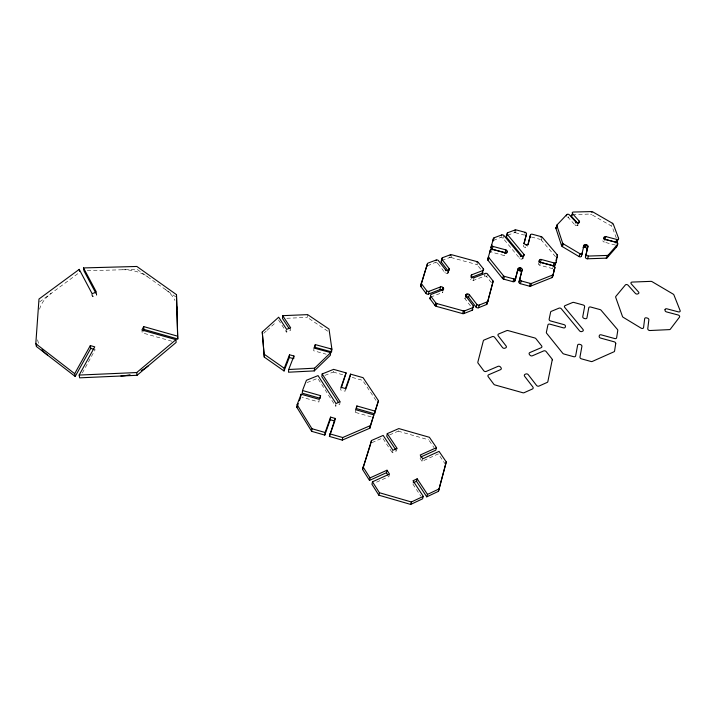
<?xml version="1.0" encoding="UTF-8"?>
<svg xmlns="http://www.w3.org/2000/svg" width="716" height="716" viewBox="0 0 716 716"><rect width="100%" height="100%" fill="white"/><g stroke="black" fill="none" stroke-linecap="round" stroke-linejoin="round"><path stroke-width="0.54" stroke-dasharray="3.58 2.69" d="M290.642 327.785L290.419 330.55L286.418 332.099L286.624 329.333M327.74 331.177L307.352 317.412L307.62 314.628M314.011 348.048L313.715 350.786L326.174 354.196M319.229 399.358L318.906 402.016L301.91 397.174M324.939 375.399L333.235 372.06L333.593 369.366M340.118 401.801L339.724 404.45L335.598 406.169L335.983 403.52M340.995 387.275L340.601 389.943L345.076 391.213L345.488 388.546M371.201 416.891L355.172 412.335L355.628 409.704M552.582 268.643L539.694 265.162A1.674 1.199 17.6 0 1 538.351 263.551L538.486 262.969M427.568 265.806L435.65 262.307M397.076 448.404L396.467 450.946L392.341 452.789L392.932 450.248M389.594 434.925L398.203 431.157L398.803 428.571M448.744 272.044A1.692 1.253 13.4 0 1 447.974 273.091L447.267 273.36A1.692 1.253 13.4 0 1 444.958 272.724L437.825 263.452L438.478 260.669M389.495 474.064L388.913 476.561L374.942 482.924M444.958 272.724L445.128 272.035M441.853 260.472L449.693 257.545L449.863 256.847M430.638 297.104L442.193 292.638L442.399 291.779M449.693 257.545A1.674 1.226 13.4 0 1 450.946 257.509L451.626 254.726M447.267 273.36L447.947 270.585M447.974 273.091L448.225 272.053M470.475 305.893L465.051 298.84L465.794 296.102M491.31 282.551L486.737 276.797A1.692 1.244 15.5 0 0 484.428 276.161L473.321 280.466A1.7 1.253 14.9 0 1 471.003 279.831L471.146 279.312M445.495 464.442L438.299 453.908L422.064 461.301L422.762 458.786M480.651 269.135L477.429 265.081A1.683 1.226 14.8 0 0 476.382 264.428L476.48 264.079M477.429 265.081L478.198 262.316M473.321 280.466L474.082 277.71M484.428 276.161L485.224 273.414M492.25 249.32L491.445 252.095L504.27 255.567A1.665 1.199 15.8 0 0 506.096 255.048M486.737 276.797L487.542 274.04M493.36 240.54L501.03 237.22M523.324 257.706A1.665 1.199 16.7 0 1 522.644 258.771L521.982 259.031A1.665 1.199 16.6 0 1 519.709 258.413L503.115 238.339L503.939 235.564M504.27 255.567L504.431 255.048M507.778 235.161L514.258 232.745L514.527 231.877M514.258 232.745A1.629 1.155 15.9 0 1 515.457 232.718L516.308 229.943M524.479 234.58L524.309 235.099L515.457 232.718M523.566 245.158L523.405 245.678A1.647 1.172 16.5 0 0 524.712 247.244L525.508 247.459A1.647 1.172 16.6 0 0 527.379 246.751L528.274 243.986M519.709 258.413L519.923 257.724M525.508 247.459L525.678 246.939M521.982 259.031L522.868 256.274M522.644 258.771L522.984 257.742M555.491 256.668L541.323 240.021A1.638 1.155 17 0 0 540.285 239.395L540.401 239.046M355.172 412.335L355.807 410.465M541.323 240.021L542.263 237.265M539.694 265.162L540.643 262.414M574.313 224.215L568.423 217.646L569.417 214.881M552.645 268.473L552.949 267.623M575.172 224.699L575.046 225.039A1.611 1.11 18 0 0 577.257 225.621L577.884 225.37A1.611 1.11 18 0 0 578.501 224.6M577.257 225.621L578.277 222.864M577.884 225.37L578.134 224.681M572.406 214.809L590.673 213.986M616.297 238.007L612.18 226.865A1.62 1.101 19.3 0 0 611.428 226.05L591.729 214.639L592.776 211.882M615.304 245.024L604.268 242.133L605.378 239.404M611.428 226.05L611.643 225.54M82.331 372.982L95.192 349.659M263.774 333.289L266.227 331.069M267.05 330.327L276.054 322.191M39.595 301.928L78.805 272.948M371.935 442.667L382.613 437.986L392.341 452.789M307.128 382.568L317.734 378.29L335.598 406.169M91.487 294.571L92.507 296.514L96.839 295.046L96.571 293.13M286.821 318.271L307.352 317.412M87.236 270.746L137.105 269.359L175.733 296.845M531.406 237.005L540.285 239.395M450.946 257.509L476.382 264.428M333.235 372.06L343.608 374.987M352.2 377.413L362.6 380.348L376.697 401.461M171.876 341.246L142.171 332.833L141.992 330.953M398.203 431.157L428.687 439.839M470.537 279.249L471.003 279.831M429.278 440.707L433.994 447.607M420.05 458.303L422.064 461.301M412.935 484.15L420.766 496.072M278.515 319.971L286.418 332.099M95.81 293.113L96.839 295.046M92.078 293.632L92.507 296.514M435.534 262.835A1.683 1.244 12.7 0 1 437.825 263.452M442.971 291.752A1.718 1.298 13.5 0 1 442.193 292.638M465.051 298.84A1.727 1.298 15 0 1 464.773 298.071M590.548 214.335A1.602 1.092 18.3 0 1 591.729 214.639M567.466 217.055A1.602 1.101 17.5 0 1 568.423 217.646M604.268 242.133A1.638 1.128 19.5 0 1 602.872 240.701M500.878 237.739A1.638 1.172 15.4 0 1 503.115 238.339M38.575 343.304A38.548 29.195 -8.5 0 1 37.581 339.563M39.55 309.231A37.966 28.389 -7.7 0 1 51.194 293.354M122.159 269.771A36.972 27.718 -5.1 0 1 147.693 276.886M165.808 289.783A37.116 28.201 -4.5 0 1 174.928 300.452"/><path stroke-width="1.07" d="M331.902 349.14L315.309 344.602L315.004 347.332L331.544 351.869L331.902 349.14L329.011 329.056L307.62 314.628L282.686 315.666L290.642 327.785L286.624 329.333L278.685 317.188L262.262 332L264.293 357.123L284.055 370.969L289.3 357.508L289.524 354.778L293.936 355.995L293.703 358.716M264.293 357.123L262.262 332M282.686 315.666L282.498 318.45L289.201 328.689M143.692 326.585L141.902 330.013L175.957 339.653L176.118 342.445L137.033 375.3L79.655 377.833L79.154 375.068L94.754 346.848L90.332 345.586L90.78 348.397L75.198 376.464L36.435 346.535L35.8 343.698L38.986 299.028L79.234 269.368L92.078 293.632L96.427 292.164L83.512 267.927L136.837 266.459L176.476 294.634L177.783 338.981L143.961 329.405L143.692 326.585L177.631 336.18L177.783 338.981M36.435 346.535L36.597 344.306M284.055 370.969L284.252 368.257L289.524 354.778M293.936 355.995L288.709 369.501L288.485 372.213L314.288 370.906L330.327 355.333L330.676 352.612L314.011 348.048L315.309 344.602M334.918 420.167L335.169 418.421L330.586 417.115L330.219 419.737L324.787 435.095L311.657 431.327L296.863 407.35L297.113 404.701L301.114 394.203L319.229 399.358L320.589 395.653L302.519 390.515L306.439 380.268L318.056 375.605L335.983 403.52L340.118 401.801L322.155 373.958L333.593 369.366L346.088 372.884L341.326 387.884M300.944 395.984L301.114 394.203M302.519 390.515L302.259 393.191L320.258 398.311L320.589 395.653M314.288 370.906L314.593 368.194L330.676 352.612M311.657 431.327L311.961 428.723L297.113 404.701M322.155 373.958L321.824 376.652L338.534 402.598M324.787 435.095L325.136 432.5L330.586 417.115M356.89 405.963L356.434 408.594L374.549 413.75L375.068 411.127L356.89 405.963L355.628 409.704L373.85 414.886L369.886 428.195L342.284 440.116L329.405 436.42L335.169 418.421M350.115 376.822L350.536 374.137L363.066 377.672L378.451 400.665L374.549 413.75M342.284 440.116L342.695 437.53L370.387 425.599L373.85 414.886M603.704 238.544L604.08 237.3A1.638 1.128 19.4 0 1 605.843 236.593L616.861 239.484A1.638 1.119 19.8 0 0 618.57 238.312L613.29 224.126A1.62 1.101 19.3 0 0 612.547 223.311L592.776 211.882A1.602 1.092 18.3 0 0 591.595 211.578L573.4 212.043A1.611 1.101 17.7 0 0 572.549 213.681L571.547 216.447L577.445 223.007M603.982 237.864A1.638 1.128 19.4 0 0 605.378 239.404L616.449 242.294A1.647 1.137 19.9 0 1 617.666 244.245L616.521 246.966L607.159 257.76A1.656 1.155 20 0 1 606.192 258.154L587.46 258.789A1.656 1.163 19.3 0 1 585.437 257.142L587.952 246.349A1.656 1.155 19 0 0 586.565 244.791L585.769 244.586A1.656 1.155 18.9 0 0 583.97 245.302L583.272 247.127M585.437 257.142L587.952 246.349M572.549 213.681L579.199 221.065A1.62 1.11 18 0 1 578.904 222.613L578.277 222.864A1.62 1.11 18 0 1 576.067 222.282L569.417 214.881A1.611 1.101 17.5 0 0 566.812 214.567L557.102 224.869L556.135 227.634A1.62 1.128 17.4 0 0 555.956 228.485L561.612 245.776A1.647 1.155 18.1 0 0 562.346 246.617L579.038 256.561A1.656 1.163 19 0 0 581.446 256.077L583.97 245.302M581.446 256.077L581.992 253.061M369.886 428.195L370.387 425.599M369.492 480.409L370.02 477.903L387.007 470.215L386.434 472.721L369.492 480.409L362.565 469.445L371.479 440.519L383.167 435.409L392.932 450.248L397.076 448.404L387.293 433.61L398.803 428.571L429.394 437.288L436.5 447.661L435.758 450.203L420.56 457.094M370.969 443.088L371.479 440.519M387.007 470.215L389.495 474.064L372.481 481.796L371.953 484.293L378.853 495.195L410.698 504.431L422.574 498.828L423.29 496.376L413.007 480.749L417.186 478.816L427.488 494.398L426.754 496.85L416.497 481.304L417.186 478.816M505.872 253.115A1.665 1.199 15.8 0 0 505.022 252.676L492.223 249.213A1.656 1.19 15.2 0 1 490.943 247.629L491.731 244.854A1.656 1.19 15.1 0 0 493.029 246.438L505.863 249.902A1.665 1.199 15.8 0 1 507.17 251.495L507.017 252.077A1.665 1.199 15.8 0 1 505.111 252.802L492.25 249.32A1.665 1.199 15.2 0 0 490.326 250.045L487.757 259.371A1.674 1.217 15.3 0 0 487.999 260.329L502.587 278.47A1.692 1.244 16.4 0 0 503.652 279.142L512.969 281.674A1.692 1.244 16.9 0 0 514.902 280.914L518.133 268.59A1.692 1.226 16.9 0 1 520.058 267.838L520.872 268.061A1.692 1.226 16.9 0 1 522.206 269.69L518.993 282.023A1.7 1.244 17.2 0 0 520.344 283.679L529.428 286.158A1.7 1.244 17.7 0 0 530.672 286.123L551.848 277.656A1.683 1.217 18.4 0 0 552.51 276.94L554.936 267.533A1.683 1.208 18.2 0 0 553.566 265.913L540.643 262.414A1.674 1.199 17.6 0 1 539.291 260.803L539.425 260.221A1.674 1.199 17.6 0 1 541.305 259.487L554.202 262.969A1.674 1.19 18.1 0 0 556.072 262.235L557.478 255.701A1.665 1.181 18 0 0 557.182 254.753L542.263 237.265A1.647 1.155 17 0 0 541.215 236.629L532.31 234.239A1.638 1.155 16.6 0 0 530.458 234.938L527.862 244.738M539.434 262.181A1.674 1.199 17.6 0 1 540.365 262.235L553.217 265.708A1.674 1.19 18.2 0 0 555.079 264.974L555.553 262.799M556.019 260.615L556.493 258.44M552.51 276.94L554.936 267.533M387.293 433.61L386.73 436.187L395.858 450.024M421.339 282.838A1.718 1.289 12.3 0 0 421.545 283.849L426.664 290.687A1.727 1.307 12.7 0 0 429.018 291.331L440.591 286.883A1.727 1.298 13.4 0 1 442.935 287.528L442.264 290.284A1.718 1.289 13.4 0 0 439.919 289.64L428.383 294.088A1.727 1.298 12.7 0 1 426.038 293.444L420.936 286.615A1.718 1.289 12.3 0 1 420.731 285.612L427.443 263.73A1.692 1.253 12.4 0 1 428.195 263.014L436.178 260.042A1.692 1.244 12.7 0 1 438.478 260.669L445.629 269.959A1.7 1.253 13.4 0 0 447.947 270.585L448.655 270.317A1.7 1.253 13.4 0 0 449.165 268.616L442.005 259.362A1.683 1.235 13 0 1 442.515 257.688L450.382 254.762A1.683 1.226 13.4 0 1 451.626 254.726L477.142 261.662A1.683 1.235 14.7 0 1 478.198 262.316L483.372 268.804A1.692 1.244 15.1 0 1 482.906 270.496L471.781 274.774A1.7 1.262 14.8 0 0 471.298 276.492L471.755 277.074A1.7 1.262 14.8 0 0 474.082 277.71L485.224 273.414A1.7 1.253 15.4 0 1 487.542 274.04L492.787 280.627A1.709 1.262 15.8 0 1 493.047 281.621L487.122 303.826A1.727 1.298 16.1 0 1 486.397 304.577L478.44 307.764A1.736 1.307 15.8 0 1 476.068 307.11L468.604 297.444A1.727 1.298 15 0 0 466.25 296.8L465.543 297.077M420.936 286.615L421.545 283.849M420.731 285.612L427.443 263.73M378.853 495.195L379.417 492.724L372.481 481.796M426.038 293.444L426.664 290.687M428.383 294.088L429.018 291.331M436.017 260.74L436.178 260.042M472.793 307.522L472.014 310.332L463.932 313.563A1.745 1.325 15.1 0 1 462.634 313.608L436.205 306.332A1.736 1.325 13.5 0 1 435.131 305.634L430.092 298.876L430.737 296.129A1.736 1.316 13.1 0 1 431.292 294.357L442.864 289.882A1.727 1.298 13.5 0 0 443.392 288.127L442.935 287.528M449.165 268.616L448.485 271.391L441.342 262.145L442.515 257.688M435.131 305.634L435.793 302.886L430.737 296.129M530.458 234.938L528.274 243.986A1.656 1.172 16.5 0 1 526.403 244.702L525.607 244.487A1.656 1.172 16.5 0 1 524.291 242.912L526.502 233.872A1.638 1.155 16.2 0 0 525.195 232.324L516.308 229.943A1.638 1.155 15.8 0 0 515.108 229.97L507.68 232.727L506.847 235.51A1.638 1.163 15.6 0 0 506.436 237.094L522.358 256.292M518.993 282.023L522.206 269.69M439.919 289.64L440.591 286.883M436.205 306.332L436.876 303.584A1.745 1.325 13.5 0 1 435.793 302.886M445.459 270.648L445.629 269.959M450.212 255.46L450.382 254.762M442.694 290.571L442.864 289.882M523.888 243.664L526.502 233.872M514.902 280.914L518.133 268.59M442.944 289.962L443.392 288.127M448.485 271.015L448.655 270.317M426.754 496.85L438.443 491.337L446.265 461.927L439.042 451.384L422.762 458.786L420.229 455.018L436.5 447.661M438.443 491.337L446.265 461.927M487.122 303.826L493.047 281.621M490.943 247.629L493.476 238.437A1.647 1.181 15.1 0 1 494.156 237.757L501.692 234.955A1.647 1.172 15.4 0 1 503.939 235.564L520.595 255.657A1.665 1.199 16.6 0 0 522.868 256.274L523.539 256.015A1.665 1.199 16.6 0 0 523.942 254.377L507.268 234.32A1.638 1.163 15.6 0 1 507.68 232.727M465.776 296.227L466.295 294.339L467.011 294.061A1.727 1.298 15 0 1 469.365 294.706L476.856 304.389A1.736 1.307 15.7 0 0 479.237 305.043L487.211 301.857A1.736 1.298 16.1 0 0 487.936 301.105M471.253 276.671L471.781 274.774M466.25 296.8L467.011 294.061M471.477 278.112L471.755 277.074M462.634 313.608L463.386 310.887A1.745 1.325 15.1 0 0 464.684 310.842L472.793 307.611A1.745 1.316 15.4 0 0 473.285 305.813L465.794 296.102A1.727 1.298 15 0 1 466.295 294.339M476.954 262.351L477.142 261.662M410.698 504.431L411.378 501.988L423.29 496.376M463.932 313.563L464.684 310.842M468.604 297.444L469.365 294.706M471.021 277.531L482.119 273.252L483.372 268.804M472.945 307.003L473.285 305.813M493.476 238.437L492.68 241.22A1.647 1.181 15.1 0 1 493.36 240.54L494.156 237.757M487.757 259.371L488.545 256.605A1.674 1.217 15.2 0 0 488.795 257.563L503.438 275.723A1.7 1.244 16.3 0 0 504.503 276.394L513.855 278.936A1.7 1.244 16.8 0 0 515.788 278.175M490.326 250.045L489.529 252.82A1.665 1.199 15.2 0 1 490.084 252.184M487.999 260.329L488.795 257.563M492.223 249.213L493.029 246.438M476.068 307.11L476.856 304.389M478.44 307.764L479.237 305.043M501.388 236.003L501.692 234.955M492.277 282.346L492.483 281.665M492.581 281.316L492.787 280.627M506.436 237.094L507.268 234.32M486.397 304.577L487.211 301.857M505.022 252.676L505.863 249.902M504.905 253.5L505.111 252.802M506.695 253.052L507.17 251.495M514.84 230.838L515.108 229.97M502.587 278.47L503.438 275.723M503.652 279.142L504.503 276.394M524.971 233.022L525.195 232.324M362.565 469.445L370.628 444.144M524.014 243.78L524.291 242.912M520.371 256.355L520.595 255.657M512.969 281.674L513.855 278.936M375.068 411.127L378.451 400.665M526.179 245.391L526.403 244.702M523.047 257.125L523.942 254.377M523.315 256.713L523.539 256.015M517.31 271.158A1.683 1.226 16.9 0 1 519.163 270.585L520.058 267.838M521.311 272.438A1.683 1.226 16.9 0 0 519.977 270.809L520.872 268.061M520.344 283.679L521.248 280.949A1.7 1.244 17.2 0 1 519.897 279.294M540.983 237.327L541.215 236.629M529.428 286.158L530.359 283.429A1.709 1.244 17.7 0 0 531.603 283.393L552.841 274.935A1.692 1.217 18.4 0 0 553.495 274.219M538.799 262.047L539.425 260.221M530.672 286.123L531.603 283.393M540.365 262.235L541.305 259.487M555.956 228.485L556.923 225.719A1.629 1.128 17.4 0 1 557.102 224.869M350.536 374.137L345.488 388.546L340.995 387.275L346.088 372.884M345.801 389.155L349.757 377.851M329.405 436.42L334.793 421.044L330.219 419.737M566.32 215.955L566.812 214.567M553.217 265.708L554.202 262.969M556.941 255.442L557.182 254.753M553.262 266.773L553.566 265.913M556.815 257.527L557.478 255.701M561.612 245.776L562.606 243.028L556.923 225.719M555.079 264.974L556.072 262.235M562.346 246.617L563.34 243.87A1.647 1.155 18 0 1 562.606 243.028M551.848 277.656L552.841 274.935M575.807 222.971L576.067 222.282M578.519 222.9L579.199 221.065M578.644 223.303L578.904 222.613M591.327 212.267L591.595 211.578M296.863 407.35L298.312 403.538M299.404 400.683L300.487 397.827M579.038 256.561L580.085 253.822A1.665 1.163 18.9 0 0 582.502 253.339M583.164 247.593A1.647 1.155 19 0 1 584.712 247.324L585.769 244.586M586.887 249.087A1.647 1.155 19 0 0 585.509 247.53L586.565 244.791M587.46 258.789L588.534 256.06L607.32 255.433A1.665 1.155 19.9 0 0 608.287 255.039L617.666 244.245M603.928 239.278A1.638 1.128 19.4 0 1 604.734 239.332L605.843 236.593M612.269 224.001L612.547 223.311M606.192 258.154L607.32 255.433M607.159 257.76L608.287 255.039M604.734 239.332L615.724 242.214L616.861 239.484M616.091 243.154L616.449 242.294M618.57 238.312L617.425 241.041A1.638 1.119 19.9 0 1 615.724 242.214M143.066 331.114L143.961 329.405M75.198 376.464L74.679 373.689L90.332 345.586M556.135 227.634L557.621 226.05M79.154 375.068L136.738 372.544L175.957 339.653M427.488 494.398L439.212 488.876M413.168 482.844L416.497 481.304M288.709 369.501L314.593 368.194M584.712 247.324L585.509 247.53M519.163 270.585L519.977 270.809M521.248 280.949L530.359 283.429M436.876 303.584L463.386 310.887M289.3 357.508L292.826 358.474M90.78 348.397L94.306 349.408M311.961 428.723L325.136 432.5M329.772 433.824L342.695 437.53M379.417 492.724L411.378 501.988M563.34 243.87L580.085 253.822M264.428 354.384L284.252 368.257M35.8 343.698L74.679 373.689M386.434 472.721L387.92 475.03M363.057 466.922L370.02 477.903M95.81 293.113L83.96 270.836L83.512 267.927M79.234 269.368L79.548 271.31M331.087 348.701L331.544 351.869M136.738 372.544L137.033 375.3M176.476 294.634L177.631 336.18M482.584 271.561A1.692 1.244 15.1 0 1 482.119 273.252M441.342 262.145A1.683 1.235 13 0 1 441.853 260.472M426.825 266.513A1.692 1.253 12.4 0 1 427.094 266.092M430.092 298.876A1.727 1.307 13.1 0 1 430.638 297.104M472.506 308.542A1.736 1.316 15.5 0 1 472.014 310.332M571.547 216.447A1.602 1.101 17.7 0 1 572.406 214.809M588.534 256.06A1.665 1.163 19.3 0 1 586.502 254.413M616.315 245.588A1.647 1.128 20 0 1 616.521 246.966M553.808 269.52A1.674 1.208 18.3 0 1 553.942 270.263M529.563 237.703A1.638 1.155 16.6 0 1 530.216 237.032M525.49 235.94A1.638 1.155 16.3 0 1 525.616 236.647M148.319 365.813A38.315 29.66 -6.7 0 1 141.222 370.575M130.017 374.754A38.315 29.66 -6.7 0 1 120.915 376.016M47.319 354.939A38.548 29.195 -8.5 0 1 41.984 349.578M176.78 306.815A37.116 28.201 -4.5 0 1 176.95 309.008M665.075 309.616L665.012 310.234A1.736 1.217 23.7 0 0 666.533 311.916L678.133 314.995A1.745 1.226 24.3 0 1 679.493 317.134L670.346 329.172A1.763 1.253 24.4 0 1 669.362 329.62L649.949 330.524A1.763 1.262 23.9 0 1 647.765 328.725L648.857 319.792A1.745 1.244 23.4 0 0 647.345 318.083L646.512 317.868A1.745 1.244 23.4 0 0 644.677 318.683L643.559 327.579A1.754 1.262 23.5 0 1 641.088 328.143L623.251 317.331A1.745 1.253 22.5 0 1 622.446 316.4L615.706 297.346A1.718 1.226 21.6 0 1 615.85 296.406L625.381 284.932A1.7 1.199 21.6 0 1 628.093 285.245L635.334 293.336A1.709 1.208 22.1 0 0 637.652 293.954L638.287 293.676A1.709 1.199 22.1 0 0 638.52 291.967L631.27 283.885A1.692 1.19 21.7 0 1 632.067 282.077L650.853 281.361A1.692 1.181 22.3 0 1 652.097 281.683L673.112 294.079A1.709 1.19 23.3 0 1 673.935 294.965L680.119 310.574A1.736 1.217 24.1 0 1 678.419 311.881L666.865 308.82A1.736 1.217 23.7 0 0 665.075 309.616M615.724 343.599L614.57 351.019A1.79 1.325 23.4 0 1 613.916 351.816L592.32 361.437A1.799 1.351 22.9 0 1 591.031 361.49L581.455 358.85A1.799 1.351 22.4 0 1 579.969 357.024L581.911 346.365A1.781 1.334 21.9 0 0 580.434 344.566L579.584 344.333A1.781 1.334 21.9 0 0 577.633 345.184L575.664 355.834A1.799 1.351 22 0 1 573.686 356.702L563.877 353.99A1.79 1.351 21.5 0 1 562.731 353.257L546.684 333.307A1.763 1.325 20 0 1 546.38 332.251L547.919 324.966A1.754 1.307 19.8 0 1 549.879 324.151L563.376 327.856A1.754 1.307 20.5 0 0 565.318 327.033L565.443 326.389A1.754 1.307 20.5 0 0 564.011 324.643L550.55 320.947A1.745 1.298 19.7 0 1 549.136 319.211L550.631 312.095A1.736 1.28 19.5 0 1 551.311 311.335L558.981 308.157A1.736 1.271 19.8 0 1 561.335 308.802L579.548 330.846A1.763 1.298 21.4 0 0 581.947 331.499L582.627 331.204A1.763 1.298 21.4 0 0 582.958 329.378L564.727 307.388A1.727 1.262 19.9 0 1 565.076 305.625L572.639 302.492A1.727 1.253 20.2 0 1 573.874 302.447L583.191 304.989A1.727 1.253 20.6 0 1 584.614 306.681L582.761 316.696A1.745 1.28 21 0 0 584.202 318.423L585.044 318.647A1.745 1.28 21.1 0 0 586.95 317.841L588.767 307.817A1.727 1.253 21 0 1 590.655 307.021L599.99 309.572A1.736 1.253 21.4 0 1 601.1 310.252L617.416 329.432A1.763 1.28 22.7 0 1 617.774 330.47L616.637 337.728A1.772 1.298 23 0 1 614.74 338.561L601.207 334.846A1.772 1.298 22.4 0 0 599.292 335.679L599.185 336.323A1.772 1.307 22.4 0 0 600.661 338.095L614.23 341.818A1.781 1.307 23.1 0 1 615.724 343.599M552.233 359.915L547.856 381.592A1.835 1.414 21.8 0 1 547.14 382.434L538.996 386.067A1.835 1.432 21.5 0 1 536.499 385.369L528.265 374.701A1.826 1.414 20.6 0 0 525.786 374.012L525.061 374.334A1.826 1.423 20.5 0 0 524.631 376.294L532.856 386.989A1.844 1.441 21.3 0 1 532.427 388.994L524.157 392.681A1.844 1.45 21 0 1 522.814 392.744L494.926 384.94A1.835 1.45 19.1 0 1 493.78 384.17L488.214 376.723A1.826 1.441 18.5 0 1 488.706 374.745L500.529 369.653A1.817 1.414 18.8 0 0 500.994 367.693L500.493 367.04A1.817 1.414 18.8 0 0 498.023 366.35L486.218 371.416A1.817 1.432 18.1 0 1 483.739 370.727L478.118 363.2A1.808 1.414 17.5 0 1 477.858 362.081L483.336 340.825A1.781 1.369 17.1 0 1 484.079 340.028L492.223 336.645A1.772 1.36 17.5 0 1 494.64 337.317L502.489 347.52A1.79 1.369 18.3 0 0 504.923 348.191L505.648 347.887A1.79 1.369 18.3 0 0 506.096 345.998L498.238 335.822A1.772 1.351 17.7 0 1 498.694 333.96L506.722 330.631A1.763 1.343 18 0 1 508.011 330.577L534.798 337.97A1.772 1.343 19.6 0 1 535.926 338.686L541.582 345.819A1.781 1.351 20.1 0 1 541.189 347.699L529.84 352.567A1.79 1.369 19.9 0 0 529.419 354.465L529.93 355.118A1.799 1.378 20 0 0 532.373 355.789L543.73 350.903A1.79 1.36 20.6 0 1 546.156 351.574L551.92 358.814A1.799 1.378 21.1 0 1 552.233 359.915"/></g></svg>
